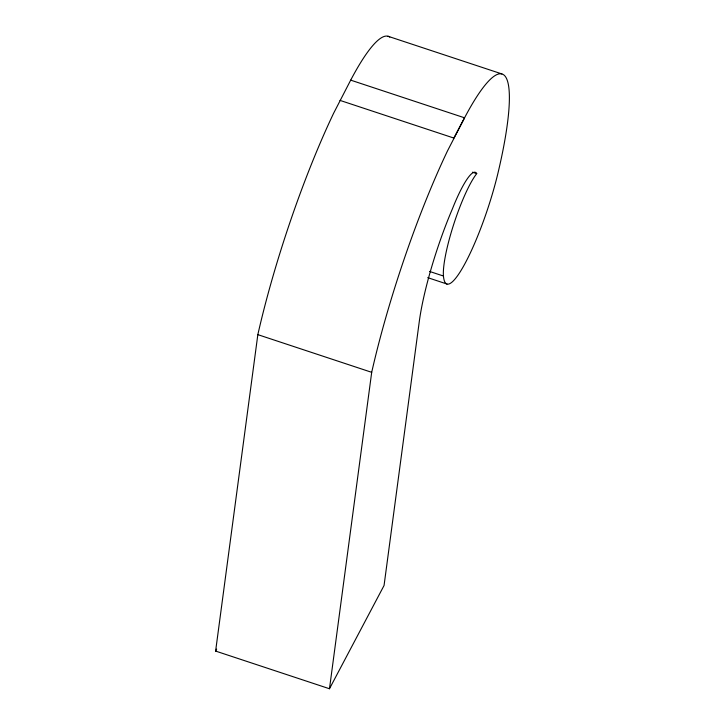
<?xml version="1.0" encoding="UTF-8"?>
<svg xmlns="http://www.w3.org/2000/svg" width="725" height="725" viewBox="0 0 725 725"><rect width="100%" height="100%" fill="white"/><g stroke="black" fill="none" stroke-linecap="round" stroke-linejoin="round"><path stroke-width="1.09" d="M472.446 172.197L476.742 173.61A60.61 10.812 -71.7 0 0 452.4 208.882A101.627 18.134 -71.7 0 0 419.249 321.8L384.06 585.492L329.476 688.75L215.615 651.077L257.837 334.642A222.158 39.63 -71.7 0 1 333.572 113.354L350.692 80.14A168.726 30.106 -71.7 0 1 389.769 37.075M329.476 688.75L371.698 372.324A222.158 39.63 -71.7 0 1 447.434 151.027L464.553 117.812L350.692 80.14M215.615 651.077L216.666 649.092M388.002 36.25L501.863 73.923M339.989 100.385L453.85 138.058L464.553 117.812A168.726 30.106 -71.7 0 1 498.048 172.74A84.698 15.107 -71.7 0 1 465.695 262.233A84.698 15.107 -71.7 0 1 443.446 276.026L429.481 271.404M427.705 277.648L447.035 284.046M257.837 334.642L371.698 372.324M443.446 276.026A59.078 10.54 -71.7 0 1 453.877 223.835A59.078 10.54 -71.7 0 1 476.742 173.61"/></g></svg>
